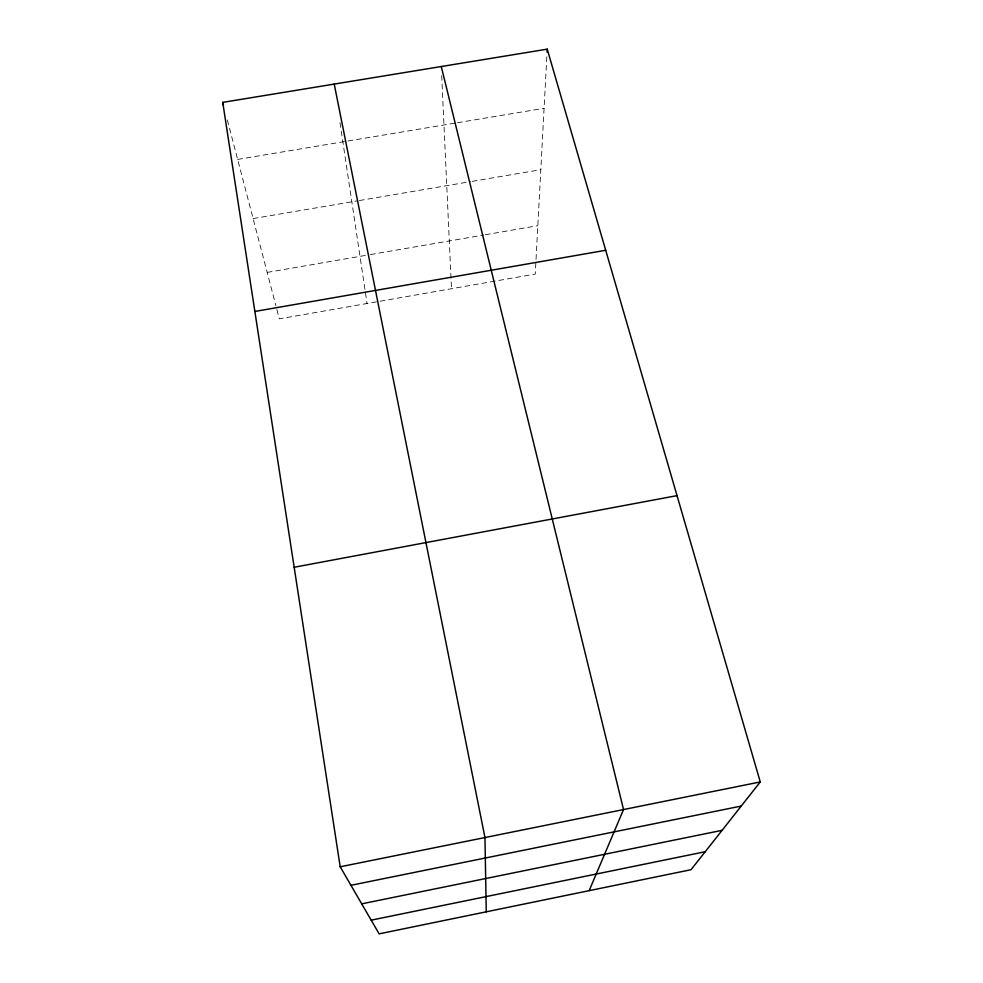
<?xml version="1.0" encoding="UTF-8"?>
<svg xmlns="http://www.w3.org/2000/svg" width="983" height="983" viewBox="0 0 983 983"><rect width="100%" height="100%" fill="white"/><g stroke="black" fill="none" stroke-linecap="round" stroke-linejoin="round"><path stroke-width="0.74" stroke-dasharray="4.92 3.69" d="M546.831 56.731L535.256 274.073L279.319 318.848L276.284 307.237M267.179 272.389L368.932 254.83M370.419 254.572L483.82 235.011M485.319 234.74L537.836 225.685M253.11 218.582L357.861 200.778M359.373 200.532L470.648 181.622M472.135 181.376L540.81 169.703M237.64 159.418L455.915 122.986M457.414 122.74L544.091 108.277M227.319 119.926L275.904 305.787M339.983 122.605L367.052 303.501M441.686 75.519L451.504 288.732"/><path stroke-width="1.47" d="M547.076 52.185L547.236 49.15L222.736 102.379L340.192 866.797L379.131 933.85L691.037 869.709L760.264 781.94L547.236 49.15M589.161 890.659L623.541 809.55L441.281 66.525M361.707 903.844L722.112 830.316M371.181 920.162L705.229 851.708M350.931 885.302L741.231 806.06M340.192 866.797L760.264 781.94M294.163 567.252L677.029 495.629M254.855 311.464L605.7 250.284M222.736 102.379L223.497 105.304M334.22 84.096L484.963 837.553L486.253 911.819"/></g></svg>
